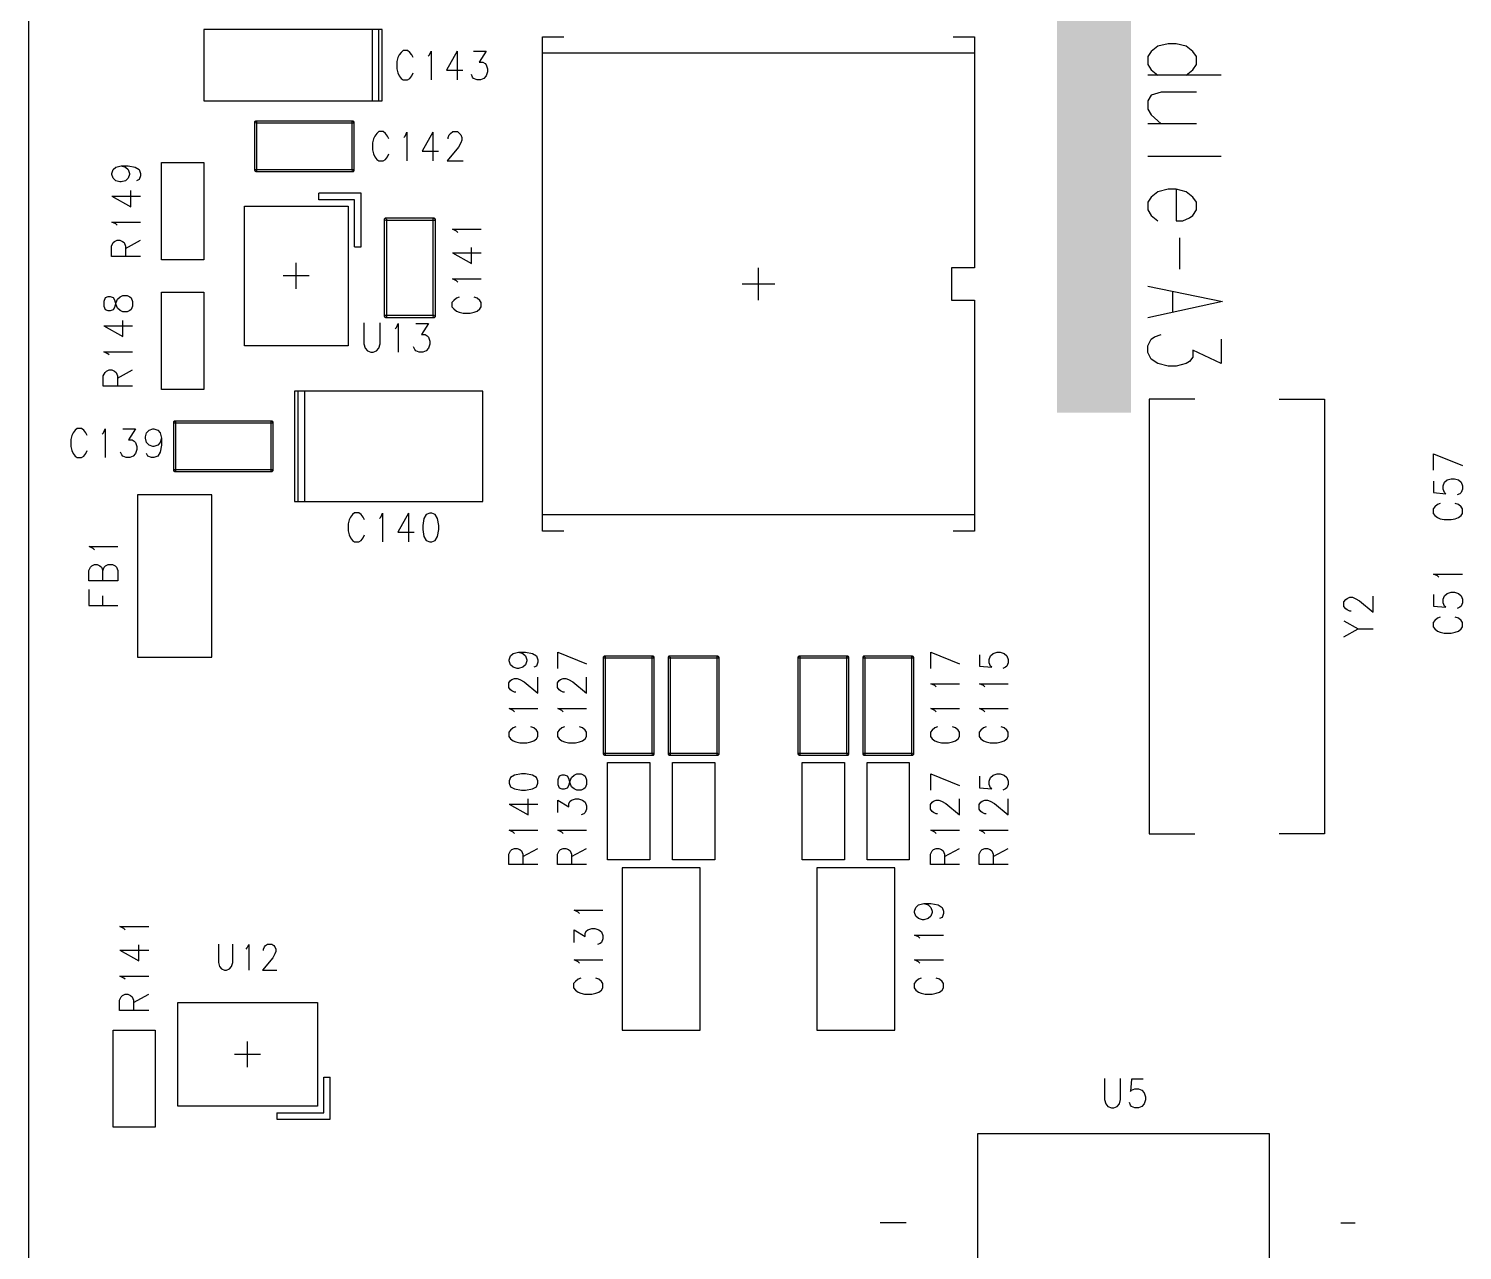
# Model space of a CAD drawing. Extents: x 295 to 953, y 10 to 290.
# Drawn here: x 552.5 to 640.9, y 149.9 to 225.3 of the extents above; entities that cross this region are included whole.
import ezdxf

# ---------------------------------------------------------------- set-up
doc = ezdxf.new("R2010")
doc.units = 0
doc.header["$LTSCALE"] = 5
doc.header["$MEASUREMENT"] = 0
doc.layers.add('13_C-SILK_GBR', color=7, linetype='CONTINUOUS')

msp = doc.modelspace()

# ---------------------------------------------------------------- linework, layer by layer
at = {"layer": '13_C-SILK_GBR', "color": 7}
for p, q in [((552.478, 85), (552.478, 255)), ((573.678, 225.2), (563.278, 225.2)), ((563.278, 225.2), (563.278, 220.8)), ((574.078, 225.2), (573.678, 225.2)), ((573.678, 220.8), (573.678, 225.2)), ((574.278, 225.2), (574.078, 225.2)), ((574.078, 220.8), (574.078, 225.2)), ((574.278, 220.8), (574.278, 225.2)), ((584.168, 194.26), (584.168, 224.74)), ((584.168, 224.74), (585.478, 224.74)), ((609.478, 224.74), (610.788, 224.74)), ((610.788, 224.74), (610.788, 210.5)), ((575.444, 223.79), (575.316, 223.628)), ((575.574, 223.9), (575.444, 223.79)), ((575.842, 223.9), (575.574, 223.9)), ((575.972, 223.79), (575.842, 223.9)), ((576.11, 223.628), (575.972, 223.79)), ((577.184, 223.628), (577.302, 223.872)), ((577.302, 223.872), (577.302, 222.1)), ((578.902, 223.872), (578.246, 222.7)), ((578.902, 223.872), (578.902, 222.1)), ((579.914, 223.872), (580.69, 223.872)), ((580.69, 223.872), (580.264, 223.19)), ((610.788, 223.74), (584.168, 223.74)), ((621.69, 223.834), (621.482, 223.524)), ((622.11, 224.166), (621.69, 223.834)), ((622.736, 224.32), (622.11, 224.166)), ((623.224, 224.32), (622.736, 224.32)), ((623.852, 224.166), (623.224, 224.32)), ((624.27, 223.834), (623.852, 224.166)), ((624.478, 223.524), (624.27, 223.834)), ((575.246, 223.464), (575.186, 223.218)), ((575.186, 223.218), (575.186, 222.782)), ((575.186, 222.782), (575.246, 222.536)), ((575.316, 223.628), (575.246, 223.464)), ((576.18, 223.464), (576.11, 223.628)), ((577.104, 223.546), (577.184, 223.628)), ((580.264, 223.19), (580.482, 223.19)), ((580.482, 223.19), (580.622, 223.11)), ((580.622, 223.11), (580.69, 223.028)), ((580.69, 223.028), (580.77, 222.782)), ((580.77, 222.782), (580.77, 222.59)), ((621.482, 223.524), (621.482, 223.038)), ((621.482, 223.038), (621.69, 222.708)), ((624.27, 222.708), (624.478, 223.038)), ((624.478, 223.038), (624.478, 223.524)), ((575.246, 222.536), (575.316, 222.346)), ((575.316, 222.346), (575.444, 222.182)), ((575.444, 222.182), (575.574, 222.1)), ((575.574, 222.1), (575.842, 222.1)), ((575.842, 222.1), (575.972, 222.182)), ((575.972, 222.182), (576.11, 222.346)), ((576.11, 222.346), (576.18, 222.536)), ((578.246, 222.7), (579.24, 222.7)), ((579.846, 222.264), (579.776, 222.428)), ((579.914, 222.182), (579.846, 222.264)), ((580.124, 222.1), (579.914, 222.182)), ((580.342, 222.1), (580.124, 222.1)), ((580.552, 222.182), (580.342, 222.1)), ((580.69, 222.346), (580.552, 222.182)), ((580.77, 222.59), (580.69, 222.346)), ((626.012, 222.378), (621.482, 222.378)), ((621.69, 222.708), (622.11, 222.378)), ((623.852, 222.378), (624.27, 222.708)), ((621.69, 221.156), (621.482, 220.806)), ((622.318, 221.33), (621.69, 221.156)), ((624.478, 221.33), (622.318, 221.33)), ((563.278, 220.8), (573.678, 220.8)), ((573.678, 220.8), (574.078, 220.8)), ((574.078, 220.8), (574.278, 220.8)), ((621.482, 220.806), (621.482, 220.282)), ((621.482, 220.282), (621.69, 219.932)), ((566.424, 219.52), (566.458, 219.554)), ((566.458, 219.554), (566.424, 219.52)), ((566.424, 219.5), (566.424, 219.52)), ((566.424, 219.52), (566.424, 219.48)), ((566.424, 216.5), (566.424, 219.5)), ((566.424, 219.48), (566.458, 219.446)), ((566.458, 219.554), (566.498, 219.554)), ((566.478, 219.554), (566.458, 219.554)), ((572.478, 219.554), (566.478, 219.554)), ((566.478, 219.446), (572.478, 219.446)), ((566.498, 219.554), (566.532, 219.52)), ((566.532, 219.5), (566.532, 216.5)), ((572.424, 219.52), (572.458, 219.554)), ((572.424, 219.5), (572.424, 219.52)), ((572.424, 216.5), (572.424, 219.5)), ((572.458, 219.554), (572.498, 219.554)), ((572.478, 219.446), (572.498, 219.446)), ((572.532, 219.52), (572.498, 219.554)), ((572.498, 219.554), (572.532, 219.52)), ((572.498, 219.446), (572.532, 219.48)), ((572.532, 219.48), (572.532, 219.52)), ((572.532, 219.5), (572.532, 216.5)), ((624.478, 219.388), (621.482, 219.388)), ((621.69, 219.932), (622.318, 219.388)), ((573.746, 218.464), (573.686, 218.218)), ((573.816, 218.628), (573.746, 218.464)), ((573.944, 218.79), (573.816, 218.628)), ((574.074, 218.9), (573.944, 218.79)), ((574.342, 218.9), (574.074, 218.9)), ((574.472, 218.79), (574.342, 218.9)), ((574.61, 218.628), (574.472, 218.79)), ((574.68, 218.464), (574.61, 218.628)), ((575.604, 218.546), (575.684, 218.628)), ((575.684, 218.628), (575.802, 218.872)), ((575.802, 218.872), (575.802, 217.1)), ((577.402, 218.872), (576.746, 217.7)), ((577.402, 218.872), (577.402, 217.1)), ((578.346, 218.546), (578.414, 218.71)), ((578.346, 218.464), (578.346, 218.546)), ((578.414, 218.71), (578.484, 218.79)), ((578.484, 218.79), (578.624, 218.9)), ((578.624, 218.9), (578.912, 218.9)), ((578.912, 218.9), (579.052, 218.79)), ((579.052, 218.79), (579.122, 218.71)), ((579.122, 218.71), (579.19, 218.546)), ((579.19, 218.382), (579.122, 218.218)), ((579.19, 218.546), (579.19, 218.382)), ((573.686, 218.218), (573.686, 217.782)), ((573.686, 217.782), (573.746, 217.536)), ((573.746, 217.536), (573.816, 217.346)), ((574.61, 217.346), (574.68, 217.536)), ((576.746, 217.7), (577.74, 217.7)), ((578.982, 217.946), (578.276, 217.1)), ((579.122, 218.218), (578.982, 217.946)), ((557.688, 216.564), (557.85, 216.712)), ((557.85, 216.712), (558.178, 216.792)), ((558.178, 216.792), (558.45, 216.712)), ((558.178, 216.792), (558.614, 216.792)), ((558.45, 216.712), (558.614, 216.564)), ((558.614, 216.792), (559.05, 216.712)), ((559.05, 216.712), (559.296, 216.564)), ((560.678, 211), (560.678, 217)), ((560.678, 217), (563.278, 217)), ((563.278, 217), (563.278, 211)), ((573.816, 217.346), (573.944, 217.182)), ((573.944, 217.182), (574.074, 217.1)), ((574.074, 217.1), (574.342, 217.1)), ((574.342, 217.1), (574.472, 217.182)), ((574.472, 217.182), (574.61, 217.346)), ((578.276, 217.1), (579.27, 217.1)), ((626.012, 217.368), (621.482, 217.368)), ((557.606, 216.324), (557.688, 216.564)), ((557.606, 216.256), (557.606, 216.324)), ((557.688, 216.026), (557.606, 216.256)), ((557.85, 215.868), (557.688, 216.026)), ((558.096, 215.798), (557.85, 215.868)), ((558.178, 215.798), (558.096, 215.798)), ((558.45, 215.868), (558.178, 215.798)), ((558.614, 216.026), (558.45, 215.868)), ((558.614, 216.564), (558.696, 216.324)), ((558.696, 216.256), (558.614, 216.026)), ((558.696, 216.324), (558.696, 216.256)), ((559.296, 215.946), (559.132, 215.868)), ((559.296, 216.564), (559.378, 216.324)), ((559.378, 216.176), (559.296, 215.946)), ((559.378, 216.324), (559.378, 216.176)), ((566.458, 216.554), (566.424, 216.52)), ((566.424, 216.52), (566.424, 216.48)), ((566.424, 216.48), (566.458, 216.446)), ((566.458, 216.446), (566.424, 216.48)), ((566.478, 216.554), (566.458, 216.554)), ((566.498, 216.446), (566.458, 216.446)), ((572.478, 216.554), (566.478, 216.554)), ((566.478, 216.446), (572.478, 216.446)), ((566.532, 216.48), (566.498, 216.446)), ((566.532, 216.5), (566.532, 216.48)), ((572.458, 216.446), (572.424, 216.48)), ((572.498, 216.446), (572.458, 216.446)), ((572.478, 216.446), (572.498, 216.446)), ((572.532, 216.52), (572.498, 216.554)), ((572.498, 216.446), (572.532, 216.48)), ((572.532, 216.48), (572.498, 216.446)), ((572.532, 216.48), (572.532, 216.52)), ((572.532, 216.5), (572.532, 216.48)), ((557.606, 214.924), (558.778, 214.268)), ((557.606, 214.924), (559.378, 214.924)), ((558.778, 214.268), (558.778, 215.262)), ((572.978, 215.1), (570.378, 215.1)), ((570.378, 214.7), (570.378, 215.1)), ((572.978, 211.8), (572.978, 215.1)), ((621.69, 214.864), (621.482, 214.554)), ((622.11, 215.196), (621.69, 214.864)), ((622.736, 215.35), (622.11, 215.196)), ((623.224, 215.35), (622.736, 215.35)), ((623.224, 215.35), (623.224, 213.408)), ((623.852, 215.196), (623.224, 215.35)), ((624.27, 214.864), (623.852, 215.196)), ((624.478, 214.554), (624.27, 214.864)), ((565.778, 205.7), (565.778, 214.3)), ((565.778, 214.3), (572.178, 214.3)), ((572.578, 214.7), (570.378, 214.7)), ((572.178, 214.3), (572.178, 205.7)), ((572.578, 211.8), (572.578, 214.7)), ((621.482, 214.554), (621.482, 214.068)), ((621.482, 214.068), (621.69, 213.738)), ((624.27, 213.738), (624.478, 214.068)), ((624.478, 214.068), (624.478, 214.554)), ((557.85, 213.206), (557.606, 213.324)), ((557.606, 213.324), (559.378, 213.324)), ((557.932, 213.126), (557.85, 213.206)), ((574.424, 213.52), (574.458, 213.554)), ((574.458, 213.554), (574.424, 213.52)), ((574.424, 213.5), (574.424, 213.52)), ((574.424, 213.52), (574.424, 213.48)), ((574.424, 207.5), (574.424, 213.5)), ((574.424, 213.48), (574.458, 213.446)), ((574.458, 213.554), (574.498, 213.554)), ((574.478, 213.554), (574.458, 213.554)), ((577.478, 213.554), (574.478, 213.554)), ((574.478, 213.446), (577.478, 213.446)), ((574.498, 213.554), (574.532, 213.52)), ((574.532, 213.5), (574.532, 207.5)), ((577.424, 213.52), (577.458, 213.554)), ((577.424, 213.5), (577.424, 213.52)), ((577.424, 207.5), (577.424, 213.5)), ((577.458, 213.554), (577.498, 213.554)), ((577.478, 213.446), (577.498, 213.446)), ((577.498, 213.554), (577.532, 213.52)), ((577.532, 213.52), (577.498, 213.554)), ((577.498, 213.446), (577.532, 213.48)), ((577.532, 213.48), (577.532, 213.52)), ((577.532, 213.5), (577.532, 207.5)), ((621.69, 213.738), (622.11, 213.408)), ((623.224, 213.408), (623.642, 213.408)), ((623.642, 213.408), (624.06, 213.582)), ((624.06, 213.582), (624.27, 213.738)), ((557.768, 212.122), (557.932, 212.202)), ((557.932, 212.202), (558.096, 212.202)), ((558.096, 212.202), (558.26, 212.122)), ((558.45, 211.696), (559.378, 212.202)), ((578.85, 212.766), (578.606, 212.884)), ((578.606, 212.884), (580.378, 212.884)), ((578.932, 212.686), (578.85, 212.766)), ((623.434, 212.36), (623.434, 210.418)), ((557.578, 211.844), (557.688, 212.054)), ((557.578, 211.208), (557.578, 211.844)), ((557.688, 212.054), (557.768, 212.122)), ((558.26, 212.122), (558.368, 212.054)), ((558.368, 212.054), (558.45, 211.844)), ((558.45, 211.844), (558.45, 211.208)), ((572.578, 211.8), (572.978, 211.8)), ((578.606, 211.424), (579.778, 210.768)), ((578.606, 211.424), (580.378, 211.424)), ((579.778, 210.768), (579.778, 211.762)), ((559.378, 211.208), (557.578, 211.208)), ((563.278, 211), (560.678, 211)), ((568.978, 209.2), (568.978, 210.8)), ((597.478, 208.5), (597.478, 210.5)), ((610.788, 210.5), (609.388, 210.5)), ((609.388, 210.5), (609.388, 208.5)), ((569.778, 210), (568.178, 210)), ((578.85, 209.706), (578.606, 209.824)), ((578.606, 209.824), (580.378, 209.824)), ((578.932, 209.626), (578.85, 209.706)), ((557.188, 208.644), (557.106, 208.434)), ((557.35, 208.712), (557.188, 208.644)), ((557.514, 208.712), (557.35, 208.712)), ((557.706, 208.644), (557.514, 208.712)), ((557.788, 208.504), (557.706, 208.644)), ((557.95, 208.574), (558.114, 208.712)), ((558.114, 208.712), (558.278, 208.792)), ((558.278, 208.792), (558.55, 208.792)), ((558.55, 208.792), (558.714, 208.712)), ((558.714, 208.712), (558.796, 208.644)), ((558.796, 208.644), (558.878, 208.434)), ((560.678, 203), (560.678, 209)), ((560.678, 209), (563.278, 209)), ((563.278, 209), (563.278, 203)), ((578.85, 208.632), (578.688, 208.494)), ((579.014, 208.702), (578.85, 208.632)), ((580.132, 208.632), (579.942, 208.702)), ((580.296, 208.494), (580.132, 208.632)), ((598.478, 209.5), (596.478, 209.5)), ((621.482, 209.37), (626.082, 208.418)), ((623.016, 209.02), (623.016, 207.796)), ((557.106, 208.434), (557.106, 208.146)), ((557.106, 208.146), (557.188, 207.936)), ((557.188, 207.936), (557.35, 207.868)), ((557.35, 207.868), (557.514, 207.868)), ((557.514, 207.868), (557.706, 207.936)), ((557.706, 207.936), (557.788, 208.076)), ((557.868, 208.216), (557.788, 208.504)), ((557.788, 208.076), (557.868, 208.364)), ((557.868, 208.364), (557.95, 208.574)), ((557.95, 208.006), (557.868, 208.216)), ((558.114, 207.868), (557.95, 208.006)), ((558.278, 207.798), (558.114, 207.868)), ((558.55, 207.798), (558.278, 207.798)), ((558.714, 207.868), (558.55, 207.798)), ((558.796, 207.936), (558.714, 207.868)), ((558.878, 208.146), (558.796, 207.936)), ((558.878, 208.434), (558.878, 208.146)), ((578.688, 208.494), (578.578, 208.364)), ((578.578, 208.364), (578.578, 208.096)), ((578.578, 208.096), (578.688, 207.966)), ((578.688, 207.966), (578.85, 207.838)), ((578.85, 207.838), (579.014, 207.768)), ((579.014, 207.768), (579.26, 207.708)), ((579.696, 207.708), (579.942, 207.768)), ((579.942, 207.768), (580.132, 207.838)), ((580.132, 207.838), (580.296, 207.966)), ((580.378, 208.364), (580.296, 208.494)), ((580.296, 207.966), (580.378, 208.096)), ((580.378, 208.096), (580.378, 208.364)), ((609.388, 208.5), (610.788, 208.5)), ((610.788, 208.5), (610.788, 194.26)), ((626.082, 208.418), (621.482, 207.428)), ((557.106, 206.924), (558.278, 206.268)), ((557.106, 206.924), (558.878, 206.924)), ((558.278, 206.268), (558.278, 207.262)), ((573.15, 207.1), (573.15, 205.818)), ((574.146, 205.818), (574.146, 207.1)), ((574.458, 207.554), (574.424, 207.52)), ((574.424, 207.52), (574.424, 207.48)), ((574.424, 207.48), (574.458, 207.446)), ((574.458, 207.446), (574.424, 207.48)), ((574.478, 207.554), (574.458, 207.554)), ((574.498, 207.446), (574.458, 207.446)), ((577.478, 207.554), (574.478, 207.554)), ((574.478, 207.446), (577.478, 207.446)), ((574.532, 207.48), (574.498, 207.446)), ((574.532, 207.5), (574.532, 207.48)), ((575.148, 206.828), (575.268, 207.072)), ((575.268, 207.072), (575.268, 205.3)), ((576.35, 207.072), (577.126, 207.072)), ((577.126, 207.072), (576.698, 206.39)), ((577.458, 207.446), (577.424, 207.48)), ((577.498, 207.446), (577.458, 207.446)), ((577.478, 207.446), (577.498, 207.446)), ((577.532, 207.52), (577.498, 207.554)), ((577.532, 207.48), (577.498, 207.446)), ((577.498, 207.446), (577.532, 207.48)), ((577.532, 207.48), (577.532, 207.52)), ((577.532, 207.5), (577.532, 207.48)), ((579.26, 207.708), (579.696, 207.708)), ((575.068, 206.746), (575.148, 206.828)), ((576.698, 206.39), (576.916, 206.39)), ((576.916, 206.39), (577.056, 206.31)), ((577.056, 206.31), (577.126, 206.228)), ((577.126, 206.228), (577.206, 205.982)), ((577.206, 205.982), (577.206, 205.79)), ((621.482, 205.7), (621.69, 206.108)), ((621.69, 206.108), (621.9, 206.244)), ((621.9, 206.244), (622.318, 206.38)), ((626.012, 206.108), (626.012, 204.592)), ((557.35, 205.206), (557.106, 205.324)), ((557.106, 205.324), (558.878, 205.324)), ((557.432, 205.126), (557.35, 205.206)), ((572.178, 205.7), (565.778, 205.7)), ((573.15, 205.818), (573.22, 205.546)), ((573.22, 205.546), (573.36, 205.382)), ((573.36, 205.382), (573.578, 205.3)), ((573.578, 205.3), (573.718, 205.3)), ((573.718, 205.3), (573.926, 205.382)), ((573.926, 205.382), (574.066, 205.546)), ((574.066, 205.546), (574.146, 205.818)), ((576.28, 205.464), (576.21, 205.628)), ((576.35, 205.382), (576.28, 205.464)), ((576.558, 205.3), (576.35, 205.382)), ((576.778, 205.3), (576.558, 205.3)), ((576.986, 205.382), (576.778, 205.3)), ((577.126, 205.546), (576.986, 205.382)), ((577.206, 205.79), (577.126, 205.546)), ((621.482, 205.272), (621.482, 205.7)), ((621.69, 204.864), (621.482, 205.272)), ((626.012, 204.592), (624.27, 205.428)), ((624.27, 205.428), (624.27, 205)), ((622.11, 204.592), (621.69, 204.864)), ((622.736, 204.438), (622.11, 204.592)), ((623.224, 204.438), (622.736, 204.438)), ((623.852, 204.592), (623.224, 204.438)), ((624.06, 204.728), (623.852, 204.592)), ((624.27, 205), (624.06, 204.728)), ((557.078, 203.844), (557.188, 204.054)), ((557.078, 203.208), (557.078, 203.844)), ((557.188, 204.054), (557.268, 204.122)), ((557.268, 204.122), (557.432, 204.202)), ((557.432, 204.202), (557.596, 204.202)), ((557.596, 204.202), (557.76, 204.122)), ((557.76, 204.122), (557.868, 204.054)), ((557.868, 204.054), (557.95, 203.844)), ((557.95, 203.696), (558.878, 204.202)), ((557.95, 203.844), (557.95, 203.208)), ((558.878, 203.208), (557.078, 203.208)), ((563.278, 203), (560.678, 203)), ((569.478, 202.9), (568.878, 202.9)), ((569.078, 202.9), (568.878, 202.9)), ((568.878, 202.9), (568.878, 196.1)), ((569.278, 202.9), (569.078, 202.9)), ((569.078, 202.9), (569.078, 196.1)), ((569.478, 202.9), (569.478, 196.1)), ((580.478, 202.9), (569.478, 202.9)), ((580.478, 196.1), (580.478, 202.9)), ((624.378, 202.4), (621.578, 202.4)), ((621.578, 202.4), (621.578, 175.6)), ((629.578, 202.4), (632.378, 202.4)), ((632.378, 202.4), (632.378, 175.6)), ((561.424, 201.02), (561.458, 201.054)), ((561.458, 201.054), (561.424, 201.02)), ((561.424, 201), (561.424, 201.02)), ((561.424, 201.02), (561.424, 200.98)), ((561.424, 198), (561.424, 201)), ((561.424, 200.98), (561.458, 200.946)), ((561.458, 201.054), (561.498, 201.054)), ((561.478, 201.054), (561.458, 201.054)), ((567.478, 201.054), (561.478, 201.054)), ((561.478, 200.946), (567.478, 200.946)), ((561.498, 201.054), (561.532, 201.02)), ((561.532, 201), (561.532, 198)), ((567.424, 201.02), (567.458, 201.054)), ((567.424, 201), (567.424, 201.02)), ((567.424, 198), (567.424, 201)), ((567.458, 201.054), (567.498, 201.054)), ((567.478, 200.946), (567.498, 200.946)), ((567.532, 201.02), (567.498, 201.054)), ((567.498, 201.054), (567.532, 201.02)), ((567.498, 200.946), (567.532, 200.98)), ((567.532, 200.98), (567.532, 201.02)), ((567.532, 201), (567.532, 198)), ((555.146, 200.164), (555.086, 199.918)), ((555.086, 199.918), (555.086, 199.482)), ((555.216, 200.328), (555.146, 200.164)), ((555.344, 200.49), (555.216, 200.328)), ((555.474, 200.6), (555.344, 200.49)), ((555.742, 200.6), (555.474, 200.6)), ((555.872, 200.49), (555.742, 200.6)), ((556.01, 200.328), (555.872, 200.49)), ((556.08, 200.164), (556.01, 200.328)), ((557.004, 200.246), (557.084, 200.328)), ((557.084, 200.328), (557.202, 200.572)), ((557.202, 200.572), (557.202, 198.8)), ((558.284, 200.572), (559.06, 200.572)), ((559.06, 200.572), (558.634, 199.89)), ((558.634, 199.89), (558.852, 199.89)), ((558.852, 199.89), (558.992, 199.81)), ((558.992, 199.81), (559.06, 199.728)), ((559.676, 200.082), (559.746, 200.328)), ((559.676, 200), (559.676, 200.082)), ((559.746, 199.728), (559.676, 200)), ((559.746, 200.328), (559.904, 200.49)), ((559.904, 200.49), (560.134, 200.572)), ((560.134, 200.572), (560.202, 200.572)), ((560.202, 200.572), (560.442, 200.49)), ((560.442, 200.49), (560.59, 200.328)), ((560.59, 200.328), (560.67, 200)), ((560.67, 200), (560.59, 199.728)), ((560.67, 200), (560.67, 199.564)), ((555.086, 199.482), (555.146, 199.236)), ((555.146, 199.236), (555.216, 199.046)), ((555.216, 199.046), (555.344, 198.882)), ((555.872, 198.882), (556.01, 199.046)), ((556.01, 199.046), (556.08, 199.236)), ((558.216, 198.964), (558.146, 199.128)), ((558.284, 198.882), (558.216, 198.964)), ((559.06, 199.046), (558.922, 198.882)), ((559.06, 199.728), (559.14, 199.482)), ((559.14, 199.29), (559.06, 199.046)), ((559.14, 199.482), (559.14, 199.29)), ((559.904, 199.564), (559.746, 199.728)), ((559.824, 198.882), (559.746, 199.046)), ((560.134, 199.482), (559.904, 199.564)), ((560.202, 199.482), (560.134, 199.482)), ((560.442, 199.564), (560.202, 199.482)), ((560.59, 199.728), (560.442, 199.564)), ((560.59, 199.128), (560.442, 198.882)), ((560.67, 199.564), (560.59, 199.128)), ((639.106, 198.032), (639.106, 199.028)), ((639.106, 199.028), (640.878, 198.312)), ((555.344, 198.882), (555.474, 198.8)), ((555.474, 198.8), (555.742, 198.8)), ((555.742, 198.8), (555.872, 198.882)), ((558.494, 198.8), (558.284, 198.882)), ((558.712, 198.8), (558.494, 198.8)), ((558.922, 198.882), (558.712, 198.8)), ((560.054, 198.8), (559.824, 198.882)), ((560.202, 198.8), (560.054, 198.8)), ((560.442, 198.882), (560.202, 198.8)), ((561.458, 198.054), (561.424, 198.02)), ((561.424, 198.02), (561.424, 197.98)), ((561.478, 198.054), (561.458, 198.054)), ((567.478, 198.054), (561.478, 198.054)), ((567.532, 198.02), (567.498, 198.054)), ((567.532, 197.98), (567.532, 198.02)), ((561.424, 197.98), (561.458, 197.946)), ((561.458, 197.946), (561.424, 197.98)), ((561.498, 197.946), (561.458, 197.946)), ((561.478, 197.946), (567.478, 197.946)), ((561.532, 197.98), (561.498, 197.946)), ((561.532, 198), (561.532, 197.98)), ((567.458, 197.946), (567.424, 197.98)), ((567.498, 197.946), (567.458, 197.946)), ((567.478, 197.946), (567.498, 197.946)), ((567.498, 197.946), (567.532, 197.98)), ((567.532, 197.98), (567.498, 197.946)), ((567.532, 198), (567.532, 197.98)), ((639.106, 197.348), (639.106, 196.642)), ((639.706, 197.06), (639.788, 197.278)), ((639.788, 197.278), (639.95, 197.418)), ((639.95, 197.418), (640.196, 197.498)), ((640.196, 197.498), (640.388, 197.498)), ((640.388, 197.498), (640.632, 197.418)), ((640.632, 197.418), (640.796, 197.278)), ((640.796, 197.278), (640.878, 197.06)), ((563.778, 196.5), (559.178, 196.5)), ((559.178, 196.5), (559.178, 186.5)), ((563.778, 186.5), (563.778, 196.5)), ((639.106, 196.642), (639.868, 196.572)), ((639.706, 196.85), (639.706, 197.06)), ((639.788, 196.642), (639.706, 196.85)), ((639.868, 196.572), (639.788, 196.642)), ((640.714, 196.572), (640.55, 196.502)), ((640.796, 196.642), (640.714, 196.572)), ((640.878, 196.85), (640.796, 196.642)), ((640.878, 197.06), (640.878, 196.85)), ((568.878, 196.1), (569.078, 196.1)), ((569.078, 196.1), (569.478, 196.1)), ((569.478, 196.1), (580.478, 196.1)), ((572.574, 195.4), (572.444, 195.29)), ((572.842, 195.4), (572.574, 195.4)), ((572.972, 195.29), (572.842, 195.4)), ((574.184, 195.128), (574.302, 195.372)), ((574.302, 195.372), (574.302, 193.6)), ((575.902, 195.372), (575.246, 194.2)), ((575.902, 195.372), (575.902, 193.6)), ((577.204, 195.372), (576.984, 195.29)), ((577.342, 195.372), (577.204, 195.372)), ((577.552, 195.29), (577.342, 195.372)), ((639.188, 195.758), (639.078, 195.63)), ((639.078, 195.63), (639.078, 195.36)), ((639.35, 195.898), (639.188, 195.758)), ((639.514, 195.968), (639.35, 195.898)), ((640.632, 195.898), (640.442, 195.968)), ((640.796, 195.758), (640.632, 195.898)), ((640.878, 195.63), (640.796, 195.758)), ((640.878, 195.36), (640.878, 195.63)), ((572.246, 194.964), (572.186, 194.718)), ((572.186, 194.718), (572.186, 194.282)), ((572.316, 195.128), (572.246, 194.964)), ((572.444, 195.29), (572.316, 195.128)), ((573.11, 195.128), (572.972, 195.29)), ((573.18, 194.964), (573.11, 195.128)), ((574.104, 195.046), (574.184, 195.128)), ((576.846, 195.046), (576.776, 194.61)), ((576.776, 194.61), (576.776, 194.364)), ((576.984, 195.29), (576.846, 195.046)), ((577.69, 195.046), (577.552, 195.29)), ((577.77, 194.61), (577.69, 195.046)), ((577.77, 194.364), (577.77, 194.61)), ((610.788, 195.26), (584.168, 195.26)), ((639.078, 195.36), (639.188, 195.232)), ((639.188, 195.232), (639.35, 195.102)), ((639.35, 195.102), (639.514, 195.032)), ((639.514, 195.032), (639.76, 194.972)), ((639.76, 194.972), (640.196, 194.972)), ((640.196, 194.972), (640.442, 195.032)), ((640.442, 195.032), (640.632, 195.102)), ((640.632, 195.102), (640.796, 195.232)), ((640.796, 195.232), (640.878, 195.36)), ((572.186, 194.282), (572.246, 194.036)), ((572.246, 194.036), (572.316, 193.846)), ((572.316, 193.846), (572.444, 193.682)), ((572.444, 193.682), (572.574, 193.6)), ((572.574, 193.6), (572.842, 193.6)), ((572.842, 193.6), (572.972, 193.682)), ((572.972, 193.682), (573.11, 193.846)), ((573.11, 193.846), (573.18, 194.036)), ((575.246, 194.2), (576.24, 194.2)), ((576.776, 194.364), (576.846, 193.928)), ((576.846, 193.928), (576.984, 193.682)), ((576.984, 193.682), (577.204, 193.6)), ((577.204, 193.6), (577.342, 193.6)), ((577.342, 193.6), (577.552, 193.682)), ((577.552, 193.682), (577.69, 193.928)), ((577.69, 193.928), (577.77, 194.364)), ((585.478, 194.26), (584.168, 194.26)), ((610.788, 194.26), (609.478, 194.26)), ((556.45, 193.2), (556.206, 193.32)), ((556.206, 193.32), (557.978, 193.32)), ((556.532, 193.12), (556.45, 193.2)), ((556.178, 191.84), (556.288, 192.048)), ((556.178, 191.202), (556.178, 191.84)), ((556.288, 192.048), (556.368, 192.118)), ((556.368, 192.118), (556.532, 192.198)), ((556.532, 192.198), (556.696, 192.198)), ((556.696, 192.198), (556.86, 192.118)), ((556.86, 192.118), (556.968, 192.048)), ((556.968, 192.048), (557.05, 191.84)), ((557.05, 191.84), (557.132, 192.048)), ((557.05, 191.202), (557.05, 191.84)), ((557.132, 192.048), (557.214, 192.118)), ((557.214, 192.118), (557.378, 192.198)), ((557.378, 192.198), (557.65, 192.198)), ((557.65, 192.198), (557.814, 192.118)), ((557.814, 192.118), (557.896, 192.048)), ((557.896, 192.048), (557.978, 191.84)), ((557.978, 191.84), (557.978, 191.202)), ((557.978, 191.202), (556.178, 191.202)), ((639.35, 191.5), (639.106, 191.62)), ((639.106, 191.62), (640.878, 191.62)), ((639.432, 191.42), (639.35, 191.5)), ((556.178, 190.668), (556.178, 189.672)), ((557.05, 189.672), (557.05, 190.28)), ((633.688, 190.044), (633.768, 190.114)), ((633.768, 190.114), (633.932, 190.182)), ((633.932, 190.182), (634.096, 190.182)), ((634.096, 190.182), (634.26, 190.114)), ((634.26, 190.114), (634.532, 189.974)), ((635.378, 189.268), (635.378, 190.262)), ((639.106, 190.348), (639.106, 189.642)), ((639.706, 190.06), (639.788, 190.278)), ((639.706, 189.85), (639.706, 190.06)), ((639.788, 190.278), (639.95, 190.418)), ((639.95, 190.418), (640.196, 190.498)), ((640.196, 190.498), (640.388, 190.498)), ((640.388, 190.498), (640.632, 190.418)), ((640.632, 190.418), (640.796, 190.278)), ((640.796, 190.278), (640.878, 190.06)), ((640.878, 190.06), (640.878, 189.85)), ((556.178, 189.672), (557.978, 189.672)), ((633.578, 189.904), (633.688, 190.044)), ((633.578, 189.616), (633.578, 189.904)), ((633.688, 189.476), (633.578, 189.616)), ((633.768, 189.406), (633.688, 189.476)), ((633.932, 189.338), (633.768, 189.406)), ((634.014, 189.338), (633.932, 189.338)), ((634.532, 189.974), (635.378, 189.268)), ((639.106, 189.642), (639.868, 189.572)), ((639.788, 189.642), (639.706, 189.85)), ((639.868, 189.572), (639.788, 189.642)), ((640.714, 189.572), (640.55, 189.502)), ((640.796, 189.642), (640.714, 189.572)), ((640.878, 189.85), (640.796, 189.642)), ((633.578, 188.732), (634.45, 188.234)), ((639.188, 188.758), (639.078, 188.63)), ((639.078, 188.63), (639.078, 188.36)), ((639.078, 188.36), (639.188, 188.232)), ((639.35, 188.898), (639.188, 188.758)), ((639.514, 188.968), (639.35, 188.898)), ((640.632, 188.898), (640.442, 188.968)), ((640.796, 188.758), (640.632, 188.898)), ((640.878, 188.63), (640.796, 188.758)), ((640.796, 188.232), (640.878, 188.36)), ((640.878, 188.36), (640.878, 188.63)), ((633.578, 187.738), (634.45, 188.234)), ((634.45, 188.234), (635.378, 188.234)), ((639.188, 188.232), (639.35, 188.102)), ((639.35, 188.102), (639.514, 188.032)), ((639.514, 188.032), (639.76, 187.972)), ((639.76, 187.972), (640.196, 187.972)), ((640.196, 187.972), (640.442, 188.032)), ((640.442, 188.032), (640.632, 188.102)), ((640.632, 188.102), (640.796, 188.232)), ((582.106, 186.324), (582.188, 186.564)), ((582.188, 186.564), (582.35, 186.712)), ((582.35, 186.712), (582.678, 186.792)), ((582.678, 186.792), (582.95, 186.712)), ((582.678, 186.792), (583.114, 186.792)), ((582.95, 186.712), (583.114, 186.564)), ((583.114, 186.792), (583.55, 186.712)), ((583.114, 186.564), (583.196, 186.324)), ((583.55, 186.712), (583.796, 186.564)), ((583.796, 186.564), (583.878, 186.324)), ((585.106, 185.798), (585.106, 186.792)), ((585.106, 186.792), (586.878, 186.076)), ((587.924, 186.52), (587.958, 186.554)), ((587.958, 186.554), (587.924, 186.52)), ((587.958, 186.554), (587.998, 186.554)), ((587.978, 186.554), (587.958, 186.554)), ((590.978, 186.554), (587.978, 186.554)), ((587.998, 186.554), (588.032, 186.52)), ((590.924, 186.52), (590.958, 186.554)), ((590.958, 186.554), (590.998, 186.554)), ((590.998, 186.554), (591.032, 186.52)), ((591.032, 186.52), (590.998, 186.554)), ((591.924, 186.52), (591.958, 186.554)), ((591.958, 186.554), (591.924, 186.52)), ((591.958, 186.554), (591.998, 186.554)), ((591.978, 186.554), (591.958, 186.554)), ((594.978, 186.554), (591.978, 186.554)), ((591.998, 186.554), (592.032, 186.52)), ((594.924, 186.52), (594.958, 186.554)), ((594.958, 186.554), (594.998, 186.554)), ((594.998, 186.554), (595.032, 186.52)), ((595.032, 186.52), (594.998, 186.554)), ((599.924, 186.52), (599.958, 186.554)), ((599.958, 186.554), (599.924, 186.52)), ((599.958, 186.554), (599.998, 186.554)), ((599.978, 186.554), (599.958, 186.554)), ((602.978, 186.554), (599.978, 186.554)), ((599.998, 186.554), (600.032, 186.52)), ((602.924, 186.52), (602.958, 186.554)), ((602.958, 186.554), (602.998, 186.554)), ((602.998, 186.554), (603.032, 186.52)), ((603.032, 186.52), (602.998, 186.554)), ((603.924, 186.52), (603.958, 186.554)), ((603.958, 186.554), (603.924, 186.52)), ((603.958, 186.554), (603.998, 186.554)), ((603.978, 186.554), (603.958, 186.554)), ((606.978, 186.554), (603.978, 186.554)), ((603.998, 186.554), (604.032, 186.52)), ((606.924, 186.52), (606.958, 186.554)), ((606.958, 186.554), (606.998, 186.554)), ((606.998, 186.554), (607.032, 186.52)), ((607.032, 186.52), (606.998, 186.554)), ((608.106, 185.798), (608.106, 186.792)), ((608.106, 186.792), (609.878, 186.076)), ((611.106, 186.644), (611.106, 185.936)), ((611.706, 186.354), (611.788, 186.574)), ((611.788, 186.574), (611.95, 186.712)), ((611.95, 186.712), (612.196, 186.792)), ((612.196, 186.792), (612.388, 186.792)), ((612.388, 186.792), (612.632, 186.712)), ((612.632, 186.712), (612.796, 186.574)), ((612.796, 186.574), (612.878, 186.354)), ((559.178, 186.5), (563.778, 186.5)), ((582.106, 186.256), (582.106, 186.324)), ((582.188, 186.026), (582.106, 186.256)), ((582.35, 185.868), (582.188, 186.026)), ((582.596, 185.798), (582.35, 185.868)), ((582.678, 185.798), (582.596, 185.798)), ((582.95, 185.868), (582.678, 185.798)), ((583.114, 186.026), (582.95, 185.868)), ((583.196, 186.256), (583.114, 186.026)), ((583.196, 186.324), (583.196, 186.256)), ((583.796, 185.946), (583.632, 185.868)), ((583.878, 186.176), (583.796, 185.946)), ((583.878, 186.324), (583.878, 186.176)), ((587.924, 186.5), (587.924, 186.52)), ((587.924, 186.52), (587.924, 186.48)), ((587.924, 180.5), (587.924, 186.5)), ((587.924, 186.48), (587.958, 186.446)), ((587.978, 186.446), (590.978, 186.446)), ((588.032, 186.5), (588.032, 180.5)), ((590.924, 186.5), (590.924, 186.52)), ((590.924, 180.5), (590.924, 186.5)), ((590.978, 186.446), (590.998, 186.446)), ((590.998, 186.446), (591.032, 186.48)), ((591.032, 186.48), (591.032, 186.52)), ((591.032, 186.5), (591.032, 180.5)), ((591.924, 186.5), (591.924, 186.52)), ((591.924, 186.52), (591.924, 186.48)), ((591.924, 180.5), (591.924, 186.5)), ((591.924, 186.48), (591.958, 186.446)), ((591.978, 186.446), (594.978, 186.446)), ((592.032, 186.5), (592.032, 180.5)), ((594.924, 186.5), (594.924, 186.52)), ((594.924, 180.5), (594.924, 186.5)), ((594.978, 186.446), (594.998, 186.446)), ((594.998, 186.446), (595.032, 186.48)), ((595.032, 186.48), (595.032, 186.52)), ((595.032, 186.5), (595.032, 180.5)), ((599.924, 186.5), (599.924, 186.52)), ((599.924, 186.52), (599.924, 186.48)), ((599.924, 180.5), (599.924, 186.5)), ((599.924, 186.48), (599.958, 186.446)), ((599.978, 186.446), (602.978, 186.446)), ((600.032, 186.5), (600.032, 180.5)), ((602.924, 186.5), (602.924, 186.52)), ((602.924, 180.5), (602.924, 186.5)), ((602.978, 186.446), (602.998, 186.446)), ((602.998, 186.446), (603.032, 186.48)), ((603.032, 186.48), (603.032, 186.52)), ((603.032, 186.5), (603.032, 180.5)), ((603.924, 186.5), (603.924, 186.52)), ((603.924, 186.52), (603.924, 186.48)), ((603.924, 180.5), (603.924, 186.5)), ((603.924, 186.48), (603.958, 186.446)), ((603.978, 186.446), (606.978, 186.446)), ((604.032, 186.5), (604.032, 180.5)), ((606.924, 186.5), (606.924, 186.52)), ((606.924, 180.5), (606.924, 186.5)), ((606.978, 186.446), (606.998, 186.446)), ((606.998, 186.446), (607.032, 186.48)), ((607.032, 186.48), (607.032, 186.52)), ((607.032, 186.5), (607.032, 180.5)), ((611.106, 185.936), (611.868, 185.868)), ((611.706, 186.146), (611.706, 186.354)), ((611.788, 185.936), (611.706, 186.146)), ((611.868, 185.868), (611.788, 185.936)), ((612.714, 185.868), (612.55, 185.798)), ((612.796, 185.936), (612.714, 185.868)), ((612.878, 186.146), (612.796, 185.936)), ((612.878, 186.354), (612.878, 186.146)), ((582.078, 184.904), (582.188, 185.044)), ((582.078, 184.616), (582.078, 184.904)), ((582.188, 185.044), (582.268, 185.114)), ((582.268, 185.114), (582.432, 185.182)), ((582.432, 185.182), (582.596, 185.182)), ((582.596, 185.182), (582.76, 185.114)), ((582.76, 185.114), (583.032, 184.974)), ((583.032, 184.974), (583.878, 184.268)), ((583.878, 184.268), (583.878, 185.262)), ((585.078, 184.904), (585.188, 185.044)), ((585.078, 184.616), (585.078, 184.904)), ((585.188, 185.044), (585.268, 185.114)), ((585.268, 185.114), (585.432, 185.182)), ((585.432, 185.182), (585.596, 185.182)), ((585.596, 185.182), (585.76, 185.114)), ((585.76, 185.114), (586.032, 184.974)), ((586.032, 184.974), (586.878, 184.268)), ((586.878, 184.268), (586.878, 185.262)), ((608.35, 184.736), (608.106, 184.854)), ((608.106, 184.854), (609.878, 184.854)), ((611.35, 184.736), (611.106, 184.854)), ((611.106, 184.854), (612.878, 184.854)), ((582.188, 184.476), (582.078, 184.616)), ((582.268, 184.406), (582.188, 184.476)), ((582.432, 184.338), (582.268, 184.406)), ((582.514, 184.338), (582.432, 184.338)), ((585.188, 184.476), (585.078, 184.616)), ((585.268, 184.406), (585.188, 184.476)), ((585.432, 184.338), (585.268, 184.406)), ((585.514, 184.338), (585.432, 184.338)), ((608.432, 184.656), (608.35, 184.736)), ((611.432, 184.656), (611.35, 184.736)), ((582.35, 183.206), (582.106, 183.324)), ((582.106, 183.324), (583.878, 183.324)), ((582.432, 183.126), (582.35, 183.206)), ((585.35, 183.206), (585.106, 183.324)), ((585.106, 183.324), (586.878, 183.324)), ((585.432, 183.126), (585.35, 183.206)), ((608.35, 183.206), (608.106, 183.324)), ((608.106, 183.324), (609.878, 183.324)), ((608.432, 183.126), (608.35, 183.206)), ((611.35, 183.206), (611.106, 183.324)), ((611.106, 183.324), (612.878, 183.324)), ((611.432, 183.126), (611.35, 183.206)), ((582.35, 182.132), (582.188, 181.994)), ((582.514, 182.202), (582.35, 182.132)), ((583.632, 182.132), (583.442, 182.202)), ((583.796, 181.994), (583.632, 182.132)), ((585.35, 182.132), (585.188, 181.994)), ((585.514, 182.202), (585.35, 182.132)), ((586.632, 182.132), (586.442, 182.202)), ((586.796, 181.994), (586.632, 182.132)), ((608.35, 182.132), (608.188, 181.994)), ((608.514, 182.202), (608.35, 182.132)), ((609.632, 182.132), (609.442, 182.202)), ((609.796, 181.994), (609.632, 182.132)), ((611.35, 182.132), (611.188, 181.994)), ((611.514, 182.202), (611.35, 182.132)), ((612.632, 182.132), (612.442, 182.202)), ((612.796, 181.994), (612.632, 182.132)), ((582.188, 181.994), (582.078, 181.864)), ((582.078, 181.864), (582.078, 181.596)), ((582.078, 181.596), (582.188, 181.466)), ((582.188, 181.466), (582.35, 181.338)), ((582.35, 181.338), (582.514, 181.268)), ((582.514, 181.268), (582.76, 181.208)), ((583.196, 181.208), (583.442, 181.268)), ((583.442, 181.268), (583.632, 181.338)), ((583.632, 181.338), (583.796, 181.466)), ((583.878, 181.864), (583.796, 181.994)), ((583.796, 181.466), (583.878, 181.596)), ((583.878, 181.596), (583.878, 181.864)), ((585.188, 181.994), (585.078, 181.864)), ((585.078, 181.864), (585.078, 181.596)), ((585.078, 181.596), (585.188, 181.466)), ((585.188, 181.466), (585.35, 181.338)), ((585.35, 181.338), (585.514, 181.268)), ((585.514, 181.268), (585.76, 181.208)), ((586.196, 181.208), (586.442, 181.268)), ((586.442, 181.268), (586.632, 181.338)), ((586.632, 181.338), (586.796, 181.466)), ((586.878, 181.864), (586.796, 181.994)), ((586.796, 181.466), (586.878, 181.596)), ((586.878, 181.596), (586.878, 181.864)), ((608.188, 181.994), (608.078, 181.864)), ((608.078, 181.864), (608.078, 181.596)), ((608.078, 181.596), (608.188, 181.466)), ((608.188, 181.466), (608.35, 181.338)), ((608.35, 181.338), (608.514, 181.268)), ((608.514, 181.268), (608.76, 181.208)), ((609.196, 181.208), (609.442, 181.268)), ((609.442, 181.268), (609.632, 181.338)), ((609.632, 181.338), (609.796, 181.466)), ((609.878, 181.864), (609.796, 181.994)), ((609.796, 181.466), (609.878, 181.596)), ((609.878, 181.596), (609.878, 181.864)), ((611.188, 181.994), (611.078, 181.864)), ((611.078, 181.864), (611.078, 181.596)), ((611.078, 181.596), (611.188, 181.466)), ((611.188, 181.466), (611.35, 181.338)), ((611.35, 181.338), (611.514, 181.268)), ((611.514, 181.268), (611.76, 181.208)), ((612.196, 181.208), (612.442, 181.268)), ((612.442, 181.268), (612.632, 181.338)), ((612.632, 181.338), (612.796, 181.466)), ((612.878, 181.864), (612.796, 181.994)), ((612.796, 181.466), (612.878, 181.596)), ((612.878, 181.596), (612.878, 181.864)), ((582.76, 181.208), (583.196, 181.208)), ((585.76, 181.208), (586.196, 181.208)), ((587.958, 180.554), (587.924, 180.52)), ((587.924, 180.52), (587.924, 180.48)), ((587.924, 180.48), (587.958, 180.446)), ((587.958, 180.446), (587.924, 180.48)), ((587.978, 180.554), (587.958, 180.554)), ((587.998, 180.446), (587.958, 180.446)), ((590.978, 180.554), (587.978, 180.554)), ((587.978, 180.446), (590.978, 180.446)), ((588.032, 180.48), (587.998, 180.446)), ((588.032, 180.5), (588.032, 180.48)), ((590.958, 180.446), (590.924, 180.48)), ((590.998, 180.446), (590.958, 180.446)), ((590.978, 180.446), (590.998, 180.446)), ((591.032, 180.52), (590.998, 180.554)), ((591.032, 180.48), (590.998, 180.446)), ((590.998, 180.446), (591.032, 180.48)), ((591.032, 180.48), (591.032, 180.52)), ((591.032, 180.5), (591.032, 180.48)), ((591.958, 180.554), (591.924, 180.52)), ((591.924, 180.52), (591.924, 180.48)), ((591.924, 180.48), (591.958, 180.446)), ((591.958, 180.446), (591.924, 180.48)), ((591.978, 180.554), (591.958, 180.554)), ((591.998, 180.446), (591.958, 180.446)), ((594.978, 180.554), (591.978, 180.554)), ((591.978, 180.446), (594.978, 180.446)), ((592.032, 180.48), (591.998, 180.446)), ((592.032, 180.5), (592.032, 180.48)), ((594.958, 180.446), (594.924, 180.48)), ((594.998, 180.446), (594.958, 180.446)), ((594.978, 180.446), (594.998, 180.446)), ((595.032, 180.52), (594.998, 180.554)), ((595.032, 180.48), (594.998, 180.446)), ((594.998, 180.446), (595.032, 180.48)), ((595.032, 180.48), (595.032, 180.52)), ((595.032, 180.5), (595.032, 180.48)), ((599.958, 180.554), (599.924, 180.52)), ((599.924, 180.52), (599.924, 180.48)), ((599.924, 180.48), (599.958, 180.446)), ((599.958, 180.446), (599.924, 180.48)), ((599.978, 180.554), (599.958, 180.554)), ((599.998, 180.446), (599.958, 180.446)), ((602.978, 180.554), (599.978, 180.554)), ((599.978, 180.446), (602.978, 180.446)), ((600.032, 180.48), (599.998, 180.446)), ((600.032, 180.5), (600.032, 180.48)), ((602.958, 180.446), (602.924, 180.48)), ((602.998, 180.446), (602.958, 180.446)), ((602.978, 180.446), (602.998, 180.446)), ((603.032, 180.52), (602.998, 180.554)), ((603.032, 180.48), (602.998, 180.446)), ((602.998, 180.446), (603.032, 180.48)), ((603.032, 180.48), (603.032, 180.52)), ((603.032, 180.5), (603.032, 180.48)), ((603.958, 180.554), (603.924, 180.52)), ((603.924, 180.52), (603.924, 180.48)), ((603.924, 180.48), (603.958, 180.446)), ((603.958, 180.446), (603.924, 180.48)), ((603.978, 180.554), (603.958, 180.554)), ((603.998, 180.446), (603.958, 180.446)), ((606.978, 180.554), (603.978, 180.554)), ((603.978, 180.446), (606.978, 180.446)), ((604.032, 180.48), (603.998, 180.446)), ((604.032, 180.5), (604.032, 180.48)), ((606.958, 180.446), (606.924, 180.48)), ((606.998, 180.446), (606.958, 180.446)), ((606.978, 180.446), (606.998, 180.446)), ((607.032, 180.52), (606.998, 180.554)), ((607.032, 180.48), (606.998, 180.446)), ((606.998, 180.446), (607.032, 180.48)), ((607.032, 180.48), (607.032, 180.52)), ((607.032, 180.5), (607.032, 180.48)), ((608.76, 181.208), (609.196, 181.208)), ((611.76, 181.208), (612.196, 181.208)), ((588.178, 174), (588.178, 180)), ((588.178, 180), (590.778, 180)), ((590.778, 180), (590.778, 174)), ((592.178, 174), (592.178, 180)), ((592.178, 180), (594.778, 180)), ((594.778, 180), (594.778, 174)), ((600.178, 174), (600.178, 180)), ((600.178, 180), (602.778, 180)), ((602.778, 180), (602.778, 174)), ((604.178, 174), (604.178, 180)), ((604.178, 180), (606.778, 180)), ((606.778, 180), (606.778, 174)), ((582.188, 179.074), (582.106, 178.864)), ((582.106, 178.864), (582.106, 178.726)), ((582.106, 178.726), (582.188, 178.506)), ((582.432, 179.212), (582.188, 179.074)), ((582.868, 179.292), (582.432, 179.212)), ((583.114, 179.292), (582.868, 179.292)), ((583.55, 179.212), (583.114, 179.292)), ((583.796, 179.074), (583.55, 179.212)), ((583.878, 178.864), (583.796, 179.074)), ((583.796, 178.506), (583.878, 178.726)), ((583.878, 178.726), (583.878, 178.864)), ((585.188, 179.144), (585.106, 178.934)), ((585.106, 178.934), (585.106, 178.646)), ((585.106, 178.646), (585.188, 178.436)), ((585.35, 179.212), (585.188, 179.144)), ((585.514, 179.212), (585.35, 179.212)), ((585.706, 179.144), (585.514, 179.212)), ((585.788, 179.004), (585.706, 179.144)), ((585.706, 178.436), (585.788, 178.576)), ((585.868, 178.716), (585.788, 179.004)), ((585.788, 178.576), (585.868, 178.864)), ((585.868, 178.864), (585.95, 179.074)), ((585.95, 178.506), (585.868, 178.716)), ((585.95, 179.074), (586.114, 179.212)), ((586.114, 179.212), (586.278, 179.292)), ((586.278, 179.292), (586.55, 179.292)), ((586.55, 179.292), (586.714, 179.212)), ((586.714, 179.212), (586.796, 179.144)), ((586.796, 179.144), (586.878, 178.934)), ((586.878, 178.646), (586.796, 178.436)), ((586.878, 178.934), (586.878, 178.646)), ((608.106, 178.298), (608.106, 179.292)), ((608.106, 179.292), (609.878, 178.576)), ((611.106, 179.144), (611.106, 178.436)), ((611.706, 178.854), (611.788, 179.074)), ((611.706, 178.646), (611.706, 178.854)), ((611.788, 178.436), (611.706, 178.646)), ((611.788, 179.074), (611.95, 179.212)), ((611.95, 179.212), (612.196, 179.292)), ((612.196, 179.292), (612.388, 179.292)), ((612.388, 179.292), (612.632, 179.212)), ((612.632, 179.212), (612.796, 179.074)), ((612.796, 179.074), (612.878, 178.854)), ((612.878, 178.646), (612.796, 178.436)), ((612.878, 178.854), (612.878, 178.646)), ((582.188, 178.506), (582.432, 178.368)), ((582.432, 178.368), (582.868, 178.298)), ((582.868, 178.298), (583.114, 178.298)), ((583.114, 178.298), (583.55, 178.368)), ((583.278, 176.768), (583.278, 177.762)), ((583.55, 178.368), (583.796, 178.506)), ((585.188, 178.436), (585.35, 178.368)), ((585.35, 178.368), (585.514, 178.368)), ((585.514, 178.368), (585.706, 178.436)), ((586.114, 178.368), (585.95, 178.506)), ((585.95, 177.682), (586.196, 177.762)), ((586.278, 178.298), (586.114, 178.368)), ((586.196, 177.762), (586.388, 177.762)), ((586.55, 178.298), (586.278, 178.298)), ((586.388, 177.762), (586.632, 177.682)), ((586.714, 178.368), (586.55, 178.298)), ((586.796, 178.436), (586.714, 178.368)), ((609.878, 176.768), (609.878, 177.762)), ((611.106, 178.436), (611.868, 178.368)), ((611.868, 178.368), (611.788, 178.436)), ((612.714, 178.368), (612.55, 178.298)), ((612.796, 178.436), (612.714, 178.368)), ((612.878, 176.768), (612.878, 177.762)), ((582.106, 177.424), (583.278, 176.768)), ((582.106, 177.424), (583.878, 177.424)), ((585.106, 176.906), (585.106, 177.682)), ((585.106, 177.682), (585.788, 177.256)), ((585.788, 177.474), (585.868, 177.614)), ((585.788, 177.256), (585.788, 177.474)), ((585.868, 177.614), (585.95, 177.682)), ((586.714, 176.838), (586.55, 176.768)), ((586.632, 177.682), (586.796, 177.544)), ((586.796, 176.906), (586.714, 176.838)), ((586.796, 177.544), (586.878, 177.334)), ((586.878, 177.116), (586.796, 176.906)), ((586.878, 177.334), (586.878, 177.116)), ((608.078, 177.404), (608.188, 177.544)), ((608.078, 177.116), (608.078, 177.404)), ((608.188, 176.976), (608.078, 177.116)), ((608.188, 177.544), (608.268, 177.614)), ((608.268, 176.906), (608.188, 176.976)), ((608.268, 177.614), (608.432, 177.682)), ((608.432, 176.838), (608.268, 176.906)), ((608.432, 177.682), (608.596, 177.682)), ((608.514, 176.838), (608.432, 176.838)), ((608.596, 177.682), (608.76, 177.614)), ((608.76, 177.614), (609.032, 177.474)), ((609.032, 177.474), (609.878, 176.768)), ((611.078, 177.404), (611.188, 177.544)), ((611.078, 177.116), (611.078, 177.404)), ((611.188, 176.976), (611.078, 177.116)), ((611.188, 177.544), (611.268, 177.614)), ((611.268, 176.906), (611.188, 176.976)), ((611.268, 177.614), (611.432, 177.682)), ((611.432, 176.838), (611.268, 176.906)), ((611.432, 177.682), (611.596, 177.682)), ((611.514, 176.838), (611.432, 176.838)), ((611.596, 177.682), (611.76, 177.614)), ((611.76, 177.614), (612.032, 177.474)), ((612.032, 177.474), (612.878, 176.768)), ((582.35, 175.706), (582.106, 175.824)), ((582.106, 175.824), (583.878, 175.824)), ((582.432, 175.626), (582.35, 175.706)), ((585.35, 175.706), (585.106, 175.824)), ((585.106, 175.824), (586.878, 175.824)), ((585.432, 175.626), (585.35, 175.706)), ((608.35, 175.706), (608.106, 175.824)), ((608.106, 175.824), (609.878, 175.824)), ((608.432, 175.626), (608.35, 175.706)), ((611.35, 175.706), (611.106, 175.824)), ((611.106, 175.824), (612.878, 175.824)), ((611.432, 175.626), (611.35, 175.706)), ((621.578, 175.6), (624.378, 175.6)), ((632.378, 175.6), (629.578, 175.6)), ((582.078, 174.344), (582.188, 174.554)), ((582.078, 173.708), (582.078, 174.344)), ((582.188, 174.554), (582.268, 174.622)), ((582.268, 174.622), (582.432, 174.702)), ((582.432, 174.702), (582.596, 174.702)), ((582.596, 174.702), (582.76, 174.622)), ((582.76, 174.622), (582.868, 174.554)), ((582.868, 174.554), (582.95, 174.344)), ((582.95, 174.196), (583.878, 174.702)), ((582.95, 174.344), (582.95, 173.708)), ((585.078, 174.344), (585.188, 174.554)), ((585.078, 173.708), (585.078, 174.344)), ((585.188, 174.554), (585.268, 174.622)), ((585.268, 174.622), (585.432, 174.702)), ((585.432, 174.702), (585.596, 174.702)), ((585.596, 174.702), (585.76, 174.622)), ((585.76, 174.622), (585.868, 174.554)), ((585.868, 174.554), (585.95, 174.344)), ((585.95, 174.196), (586.878, 174.702)), ((585.95, 174.344), (585.95, 173.708)), ((608.078, 174.344), (608.188, 174.554)), ((608.078, 173.708), (608.078, 174.344)), ((608.188, 174.554), (608.268, 174.622)), ((608.268, 174.622), (608.432, 174.702)), ((608.432, 174.702), (608.596, 174.702)), ((608.596, 174.702), (608.76, 174.622)), ((608.76, 174.622), (608.868, 174.554)), ((608.868, 174.554), (608.95, 174.344)), ((608.95, 174.196), (609.878, 174.702)), ((608.95, 174.344), (608.95, 173.708)), ((611.078, 174.344), (611.188, 174.554)), ((611.078, 173.708), (611.078, 174.344)), ((611.188, 174.554), (611.268, 174.622)), ((611.268, 174.622), (611.432, 174.702)), ((611.432, 174.702), (611.596, 174.702)), ((611.596, 174.702), (611.76, 174.622)), ((611.76, 174.622), (611.868, 174.554)), ((611.868, 174.554), (611.95, 174.344)), ((611.95, 174.196), (612.878, 174.702)), ((611.95, 174.344), (611.95, 173.708)), ((583.878, 173.708), (582.078, 173.708)), ((586.878, 173.708), (585.078, 173.708)), ((590.778, 174), (588.178, 174)), ((593.878, 173.5), (589.078, 173.5)), ((589.078, 173.5), (589.078, 163.5)), ((594.778, 174), (592.178, 174)), ((593.878, 163.5), (593.878, 173.5)), ((602.778, 174), (600.178, 174)), ((605.878, 173.5), (601.078, 173.5)), ((601.078, 173.5), (601.078, 163.5)), ((606.778, 174), (604.178, 174)), ((605.878, 163.5), (605.878, 173.5)), ((609.878, 173.708), (608.078, 173.708)), ((612.878, 173.708), (611.078, 173.708)), ((586.35, 170.766), (586.106, 170.884)), ((586.106, 170.884), (587.878, 170.884)), ((586.432, 170.686), (586.35, 170.766)), ((607.106, 170.824), (607.188, 171.064)), ((607.106, 170.756), (607.106, 170.824)), ((607.188, 170.526), (607.106, 170.756)), ((607.188, 171.064), (607.35, 171.212)), ((607.35, 171.212), (607.678, 171.292)), ((607.678, 171.292), (607.95, 171.212)), ((607.678, 171.292), (608.114, 171.292)), ((607.95, 171.212), (608.114, 171.064)), ((608.114, 171.292), (608.55, 171.212)), ((608.114, 171.064), (608.196, 170.824)), ((608.196, 170.756), (608.114, 170.526)), ((608.196, 170.824), (608.196, 170.756)), ((608.55, 171.212), (608.796, 171.064)), ((608.796, 171.064), (608.878, 170.824)), ((608.878, 170.676), (608.796, 170.446)), ((608.878, 170.824), (608.878, 170.676)), ((558.35, 169.766), (558.104, 169.886)), ((558.104, 169.886), (559.878, 169.886)), ((558.432, 169.686), (558.35, 169.766)), ((586.95, 169.682), (587.196, 169.762)), ((587.196, 169.762), (587.388, 169.762)), ((587.388, 169.762), (587.632, 169.682)), ((607.35, 170.368), (607.188, 170.526)), ((607.596, 170.298), (607.35, 170.368)), ((607.678, 170.298), (607.596, 170.298)), ((607.95, 170.368), (607.678, 170.298)), ((608.114, 170.526), (607.95, 170.368)), ((608.796, 170.446), (608.632, 170.368)), ((586.106, 168.906), (586.106, 169.682)), ((586.106, 169.682), (586.788, 169.256)), ((586.788, 169.474), (586.868, 169.614)), ((586.788, 169.256), (586.788, 169.474)), ((586.868, 169.614), (586.95, 169.682)), ((587.632, 169.682), (587.796, 169.544)), ((587.796, 168.906), (587.714, 168.838)), ((587.796, 169.544), (587.878, 169.334)), ((587.878, 169.116), (587.796, 168.906)), ((587.878, 169.334), (587.878, 169.116)), ((607.35, 169.236), (607.106, 169.354)), ((607.106, 169.354), (608.878, 169.354)), ((607.432, 169.156), (607.35, 169.236)), ((558.104, 168.424), (559.278, 167.768)), ((558.104, 168.424), (559.878, 168.424)), ((559.278, 167.768), (559.278, 168.762)), ((564.176, 168.8), (564.176, 167.66)), ((565.06, 167.66), (565.06, 168.8)), ((565.88, 168.484), (565.952, 168.558)), ((565.952, 168.558), (566.058, 168.776)), ((566.058, 168.776), (566.058, 167.2)), ((566.958, 168.484), (567.02, 168.63)), ((566.958, 168.412), (566.958, 168.484)), ((567.02, 168.63), (567.082, 168.704)), ((567.082, 168.704), (567.206, 168.8)), ((567.206, 168.8), (567.462, 168.8)), ((567.462, 168.8), (567.586, 168.704)), ((567.648, 168.194), (567.524, 167.952)), ((567.586, 168.704), (567.648, 168.63)), ((567.648, 168.63), (567.71, 168.484)), ((567.71, 168.34), (567.648, 168.194)), ((567.71, 168.484), (567.71, 168.34)), ((587.714, 168.838), (587.55, 168.768)), ((564.176, 167.66), (564.238, 167.418)), ((564.238, 167.418), (564.362, 167.272)), ((564.362, 167.272), (564.556, 167.2)), ((564.556, 167.2), (564.68, 167.2)), ((564.68, 167.2), (564.866, 167.272)), ((564.866, 167.272), (564.99, 167.418)), ((564.99, 167.418), (565.06, 167.66)), ((567.524, 167.952), (566.896, 167.2)), ((566.896, 167.2), (567.78, 167.2)), ((586.35, 167.706), (586.106, 167.824)), ((586.106, 167.824), (587.878, 167.824)), ((586.432, 167.626), (586.35, 167.706)), ((607.35, 167.706), (607.106, 167.824)), ((607.106, 167.824), (608.878, 167.824)), ((607.432, 167.626), (607.35, 167.706)), ((558.35, 166.704), (558.104, 166.824)), ((558.104, 166.824), (559.878, 166.824)), ((558.432, 166.626), (558.35, 166.704)), ((586.188, 166.494), (586.078, 166.364)), ((586.078, 166.364), (586.078, 166.096)), ((586.35, 166.632), (586.188, 166.494)), ((586.514, 166.702), (586.35, 166.632)), ((587.632, 166.632), (587.442, 166.702)), ((587.796, 166.494), (587.632, 166.632)), ((587.878, 166.364), (587.796, 166.494)), ((587.878, 166.096), (587.878, 166.364)), ((607.188, 166.494), (607.078, 166.364)), ((607.078, 166.364), (607.078, 166.096)), ((607.35, 166.632), (607.188, 166.494)), ((607.514, 166.702), (607.35, 166.632)), ((608.632, 166.632), (608.442, 166.702)), ((608.796, 166.494), (608.632, 166.632)), ((608.878, 166.364), (608.796, 166.494)), ((608.878, 166.096), (608.878, 166.364)), ((558.078, 165.344), (558.186, 165.552)), ((558.078, 164.706), (558.078, 165.344)), ((558.186, 165.552), (558.268, 165.622)), ((558.268, 165.622), (558.432, 165.702)), ((558.432, 165.702), (558.596, 165.702)), ((558.596, 165.702), (558.76, 165.622)), ((558.76, 165.622), (558.868, 165.552)), ((558.868, 165.552), (558.95, 165.344)), ((558.95, 165.194), (559.878, 165.702)), ((558.95, 165.344), (558.95, 164.706)), ((586.078, 166.096), (586.188, 165.966)), ((586.188, 165.966), (586.35, 165.838)), ((586.35, 165.838), (586.514, 165.768)), ((586.514, 165.768), (586.76, 165.708)), ((586.76, 165.708), (587.196, 165.708)), ((587.196, 165.708), (587.442, 165.768)), ((587.442, 165.768), (587.632, 165.838)), ((587.632, 165.838), (587.796, 165.966)), ((587.796, 165.966), (587.878, 166.096)), ((607.078, 166.096), (607.188, 165.966)), ((607.188, 165.966), (607.35, 165.838)), ((607.35, 165.838), (607.514, 165.768)), ((607.514, 165.768), (607.76, 165.708)), ((607.76, 165.708), (608.196, 165.708)), ((608.196, 165.708), (608.442, 165.768)), ((608.442, 165.768), (608.632, 165.838)), ((608.632, 165.838), (608.796, 165.966)), ((608.796, 165.966), (608.878, 166.096)), ((559.878, 164.706), (558.078, 164.706)), ((561.678, 158.8), (561.678, 165.2)), ((561.678, 165.2), (570.278, 165.2)), ((570.278, 165.2), (570.278, 158.8)), ((557.678, 157.5), (557.678, 163.5)), ((557.678, 163.5), (560.278, 163.5)), ((560.278, 163.5), (560.278, 157.5)), ((565.978, 161.2), (565.978, 162.8)), ((589.078, 163.5), (593.878, 163.5)), ((601.078, 163.5), (605.878, 163.5)), ((565.178, 162), (566.778, 162)), ((570.678, 160.6), (571.078, 160.6)), ((570.678, 158.4), (570.678, 160.6)), ((571.078, 158), (571.078, 160.6)), ((618.816, 160.5), (618.816, 159.218)), ((619.81, 159.218), (619.81, 160.5)), ((620.484, 160.472), (620.416, 159.71)), ((621.192, 160.472), (620.484, 160.472)), ((618.816, 159.218), (618.886, 158.946)), ((619.73, 158.946), (619.81, 159.218)), ((620.416, 159.71), (620.484, 159.79)), ((620.484, 159.79), (620.694, 159.872)), ((620.694, 159.872), (620.902, 159.872)), ((620.902, 159.872), (621.122, 159.79)), ((621.122, 159.79), (621.26, 159.628)), ((621.26, 159.628), (621.34, 159.382)), ((621.34, 159.19), (621.26, 158.946)), ((621.34, 159.382), (621.34, 159.19)), ((570.278, 158.8), (561.678, 158.8)), ((567.778, 158.4), (567.778, 158)), ((567.778, 158.4), (570.678, 158.4)), ((618.886, 158.946), (619.024, 158.782)), ((619.024, 158.782), (619.244, 158.7)), ((619.244, 158.7), (619.382, 158.7)), ((619.382, 158.7), (619.592, 158.782)), ((619.592, 158.782), (619.73, 158.946)), ((620.416, 158.864), (620.346, 159.028)), ((620.484, 158.782), (620.416, 158.864)), ((620.694, 158.7), (620.484, 158.782)), ((620.902, 158.7), (620.694, 158.7)), ((621.122, 158.782), (620.902, 158.7)), ((621.26, 158.946), (621.122, 158.782)), ((560.278, 157.5), (557.678, 157.5)), ((567.778, 158), (571.078, 158)), ((628.978, 157.1), (610.978, 157.1)), ((610.978, 157.1), (610.978, 110.9)), ((628.978, 110.9), (628.978, 157.1)), ((606.578, 151.6), (604.978, 151.6)), ((633.378, 151.6), (634.278, 151.6))]:
    msp.add_line(p, q, dxfattribs=at)
msp.add_solid([(615.884, 201.578), (615.884, 246.174), (620.456, 201.578), (620.456, 246.174)], dxfattribs=at)

doc.saveas('drawing.dxf')
